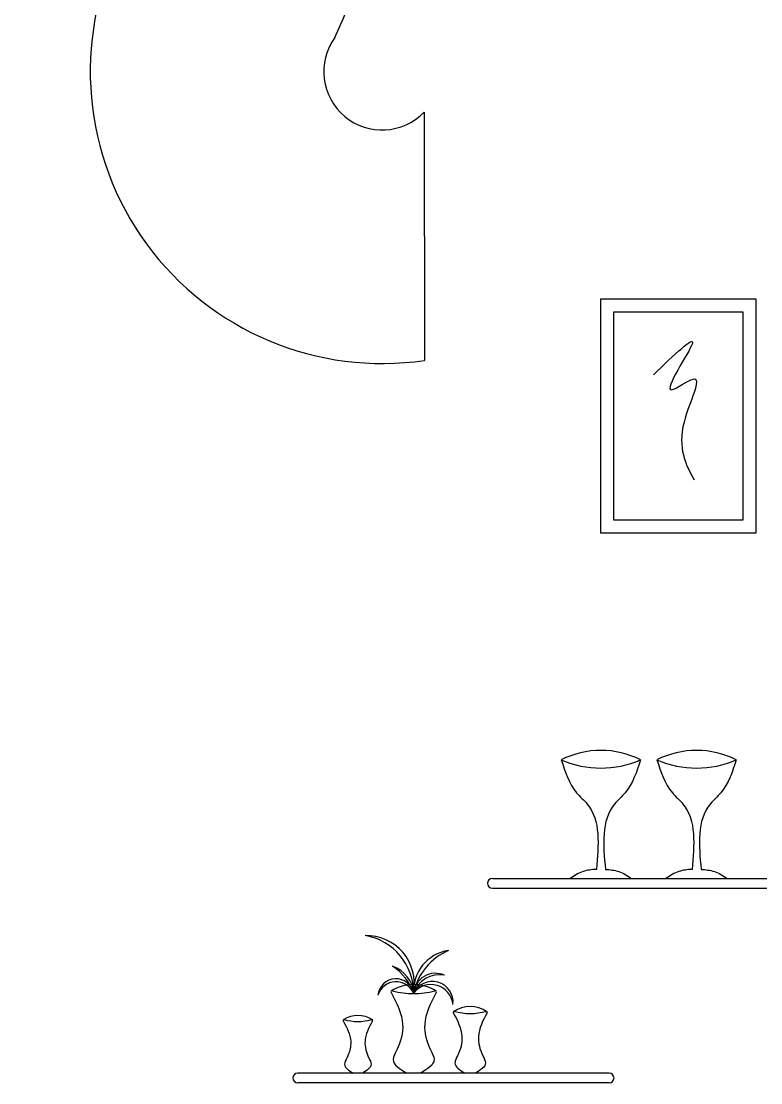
# Model space of a CAD drawing. Header units: metres. Extents: x 3586 to 7307, y 3108 to 6437.
# Drawn here: x 4054.7548 to 4054.9125, y 3261.5628 to 3261.7892 of the extents above; entities that cross this region are included whole.
import ezdxf

# ---------------------------------------------------------------- set-up
doc = ezdxf.new("R2010")
doc.units = ezdxf.units.M
doc.linetypes.add('ZIGZAG', pattern='A,0.00254,-5.08,[131,ltypeshp.shx,S=5.08,R=0,X=-5.08,Y=0],-10.16,[131,ltypeshp.shx,S=5.08,R=180,X=5.08,Y=0],-5.08', length=20.32254)

msp = doc.modelspace()

# ---------------------------------------------------------------- linework, layer by layer
for p, q in [((4054.840716670781, 3261.769786614258), (4054.840822325228, 3261.716828682197)), ((4054.911517514399, 3261.729871267375), (4054.878312673154, 3261.729871267375)), ((4054.878312673154, 3261.729871267375), (4054.878312673154, 3261.680064005508)), ((4054.911517514399, 3261.680064005508), (4054.911517514399, 3261.729871267375)), ((4054.878312673154, 3261.680064005508), (4054.911517514399, 3261.680064005508)), ((4054.855273354429, 3261.606338167007), (4054.954887878162, 3261.606338167007)), ((4054.855273354429, 3261.604262864429), (4054.954887878162, 3261.604262864429)), ((4054.880176985362, 3261.564832115451), (4054.813767302873, 3261.564832115451)), ((4054.880176985362, 3261.562756812873), (4054.813767302873, 3261.562756812873))]:
    msp.add_line(p, q)
at = {"linetype": 'ZIGZAG', "ltscale": 0.05}
for p, q in [((4054.908750444295, 3261.727104197271), (4054.881079743258, 3261.727104197271)), ((4054.881079743258, 3261.727104197271), (4054.881079743258, 3261.682831075612)), ((4054.908750444295, 3261.682831075612), (4054.908750444295, 3261.727104197271)), ((4054.881079743258, 3261.682831075612), (4054.908750444295, 3261.682831075612))]:
    msp.add_line(p, q, dxfattribs=at)
for centre, radius, start, end in [((4054.763687952049, 3261.814252585978), 0.06462271176053967, 333.788531550736, 97.92221312110836), ((4054.831749612118, 3261.778416389115), 0.06225238762495373, 153.9631712559739, 278.3801799317278), ((4054.831749612118, 3261.778416389115), 0.01244512575812389, 144.1238205737475, 316.0980709962823), ((4054.878410689453, 3261.615071817453), 0.01858495055848781, 62.9398051867955, 117.0601948132046), ((4054.878410689453, 3261.65117753453), 0.02130474769247221, 246.6186125732243, 293.3813874267757), ((4054.898821930667, 3261.615071817453), 0.01858495055848781, 62.9398051867955, 117.0601948132046), ((4054.898821930667, 3261.65117753453), 0.02130474769247221, 246.6186125732243, 293.3813874267757), ((4054.855273354429, 3261.605300515718), 0.001037651288892288, 90, 270), ((4054.828420571097, 3261.583943462971), 0.01020865440563383, 349.9401232018911, 91.44622711573777), ((4054.826039870131, 3261.581889993613), 0.01244135315351693, 359.4329120986775, 80.1747115968734), ((4054.847197240015, 3261.582320523037), 0.008734192418638086, 98.58793238152099, 183.6344549383604), ((4054.851112541043, 3261.579025294497), 0.01302321881435398, 113.6274625199173, 166.070962901498), ((4054.831953006328, 3261.58136664897), 0.006539864437857596, 3.508413614433032, 72.186209297085), ((4054.828251283016, 3261.57849039911), 0.01074124688709841, 17.76027711667805, 57.93434579522149), ((4054.834698870031, 3261.581089416236), 0.00384194121324634, 10.15592831218569, 175.2024578271564), ((4054.834737562037, 3261.580262573014), 0.004034018673946699, 21.89455056756127, 163.4638355952933), ((4054.843094409224, 3261.581483935604), 0.004622461640059389, 65.11646291851669, 176.4909773694117), ((4054.843955945203, 3261.580038908883), 0.005741520399319622, 79.1225013182444, 162.4849389686357), ((4054.842496409795, 3261.579991733082), 0.004390635544351389, 353.2391341789253, 156.1528785298185), ((4054.833921016663, 3261.582110412362), 0.0002767070103712769, 74.50669370064634, 208.1863678729583), ((4054.838480613902, 3261.574992585468), 0.008715556692158647, 56.77352051253158, 123.2264794882561), ((4054.838480613902, 3261.598559250865), 0.01679239416957503, 254.5066937065938, 285.4933062943137), ((4054.842173601683, 3261.578991420318), 0.004707797791537825, 5.893827780388122, 142.1135636169669), ((4054.843040211142, 3261.582110412362), 0.0002767070103712769, 331.8136321325257, 105.4933062943137), ((4054.847115872788, 3261.577790838134), 0.0002075302577784577, 74.50669370064634, 208.1863678729583), ((4054.850535570717, 3261.572452467964), 0.006536667519118986, 56.77352051253158, 123.2264794882561), ((4054.850535570717, 3261.590127467012), 0.01259429562718127, 254.5066937065938, 285.4933062943137), ((4054.853955268647, 3261.577790838134), 0.0002075302577784577, 331.8136321325257, 105.4933062943137), ((4054.823614867843, 3261.576057608976), 0.000179773085800589, 74.50669370568632, 208.1863678674742), ((4054.826577181174, 3261.571433245816), 0.005662388238436822, 56.77352051174391, 123.2264794874684), ((4054.826577181175, 3261.586744213741), 0.01090980858704578, 254.5066937056863, 285.4933062934062), ((4054.829539494506, 3261.576057608976), 0.000179773085800589, 331.8136321270417, 105.4933062993537), ((4054.813767302873, 3261.563794464162), 0.001037651288892288, 90, 270), ((4054.880176985362, 3261.563794464162), 0.001037651288892288, 270, 90)]:
    msp.add_arc(centre, radius, start, end)
for points in [[(4054.889613224513, 3261.713735341641), (4054.897920519426, 3261.720441678297), (4054.893501746787, 3261.710558638527), (4054.89809725975, 3261.712852926396), (4054.896152998613, 3261.703675816078), (4054.898274000074, 3261.691322016366)], [(4054.869955905946, 3261.631622256212), (4054.873241500443, 3261.624618982395), (4054.875503020635, 3261.622199594224), (4054.877441466513, 3261.608273675326)], [(4054.88686547296, 3261.631622256212), (4054.883579878462, 3261.624618982395), (4054.88131835827, 3261.622199594224), (4054.879379912392, 3261.608273675326)], [(4054.89036714716, 3261.631622256212), (4054.893652741658, 3261.624618982395), (4054.895914261849, 3261.622199594224), (4054.897852707727, 3261.608273675326)], [(4054.907276714174, 3261.631622256212), (4054.903991119676, 3261.624618982395), (4054.901729599484, 3261.622199594224), (4054.899791153606, 3261.608273675326)], [(4054.877441466513, 3261.608273675326), (4054.874607225835, 3261.607815245532), (4054.871875775051, 3261.606338167007)], [(4054.879379912392, 3261.608273675326), (4054.88221415307, 3261.607815245532), (4054.884945603854, 3261.606338167007)], [(4054.897852707727, 3261.608273675326), (4054.89501846705, 3261.607815245532), (4054.892287016265, 3261.606338167007)], [(4054.899791153606, 3261.608273675326), (4054.902625394284, 3261.607815245532), (4054.905356845069, 3261.606338167007)]]:
    msp.add_spline(points, degree=3)
for points, knots in [([(4054.833677122715, 3261.581979712278), (4054.834872808201, 3261.579748493729), (4054.836852103594, 3261.575783571323), (4054.835585444991, 3261.570860781512), (4054.833351977215, 3261.567029786723), (4054.835538679141, 3261.565701567357), (4054.836970093413, 3261.564832115451)], [0.2293098422324296, 0.2293098422324296, 0.2293098422324296, 0.2293098422324296, 2.846380778814978, 4.866464245859632, 5.642750666752738, 7.113961610838842, 7.113961610838842, 7.113961610838842, 7.113961610838842]), ([(4054.843284105089, 3261.581979712278), (4054.842088419604, 3261.579748493729), (4054.840109124211, 3261.575783571324), (4054.841375782813, 3261.570860781512), (4054.84360925059, 3261.567029786723), (4054.841422548664, 3261.565701567357), (4054.839991134392, 3261.564832115451)], [0.2293098421716721, 0.2293098421716721, 0.2293098421716721, 0.2293098421716721, 2.846380778814978, 4.866464245859632, 5.642750666752738, 7.113961610838842, 7.113961610838842, 7.113961610838842, 7.113961610838842]), ([(4054.846932952327, 3261.577692813071), (4054.847829716441, 3261.57601939916), (4054.849314187986, 3261.573045707356), (4054.848364194034, 3261.569353614997), (4054.846689093201, 3261.566480368905), (4054.848329119646, 3261.56548420438), (4054.84940268035, 3261.564832115451)], [0.2293098422324296, 0.2293098422324296, 0.2293098422324296, 0.2293098422324296, 2.846380778814978, 4.866464245859632, 5.642750666752738, 7.113961610838842, 7.113961610838842, 7.113961610838842, 7.113961610838842]), ([(4054.854138189107, 3261.577692813071), (4054.853241424993, 3261.57601939916), (4054.851756953448, 3261.573045707356), (4054.8527069474, 3261.569353614997), (4054.854382048232, 3261.566480368905), (4054.852742021788, 3261.56548420438), (4054.851668461084, 3261.564832115451)], [0.2293098421716721, 0.2293098421716721, 0.2293098421716721, 0.2293098421716721, 2.846380778814978, 4.866464245859632, 5.642750666752738, 7.113961610838842, 7.113961610838842, 7.113961610838842, 7.113961610838842]), ([(4054.823456412994, 3261.575972694764), (4054.824233234908, 3261.574523099964), (4054.825519158383, 3261.571947139438), (4054.824696226123, 3261.568748864433), (4054.823245170027, 3261.566259915006), (4054.824665842934, 3261.565396987486), (4054.825595814894, 3261.564832115451)], [0.2293098421716721, 0.2293098421716721, 0.2293098421716721, 0.2293098421716721, 2.846380778814978, 4.866464245859632, 5.642750666752738, 7.113961610838842, 7.113961610838842, 7.113961610838842, 7.113961610838842]), ([(4054.829697949355, 3261.575972694764), (4054.828921127441, 3261.574523099964), (4054.827635203966, 3261.571947139438), (4054.828458136226, 3261.568748864433), (4054.829909192322, 3261.566259915006), (4054.828488519415, 3261.565396987486), (4054.827558547455, 3261.564832115451)], [0.2293098422324296, 0.2293098422324296, 0.2293098422324296, 0.2293098422324296, 2.846380778814978, 4.866464245859632, 5.642750666752738, 7.113961610838842, 7.113961610838842, 7.113961610838842, 7.113961610838842])]:
    msp.add_open_spline(points, degree=3, knots=knots)

doc.saveas('drawing.dxf')
